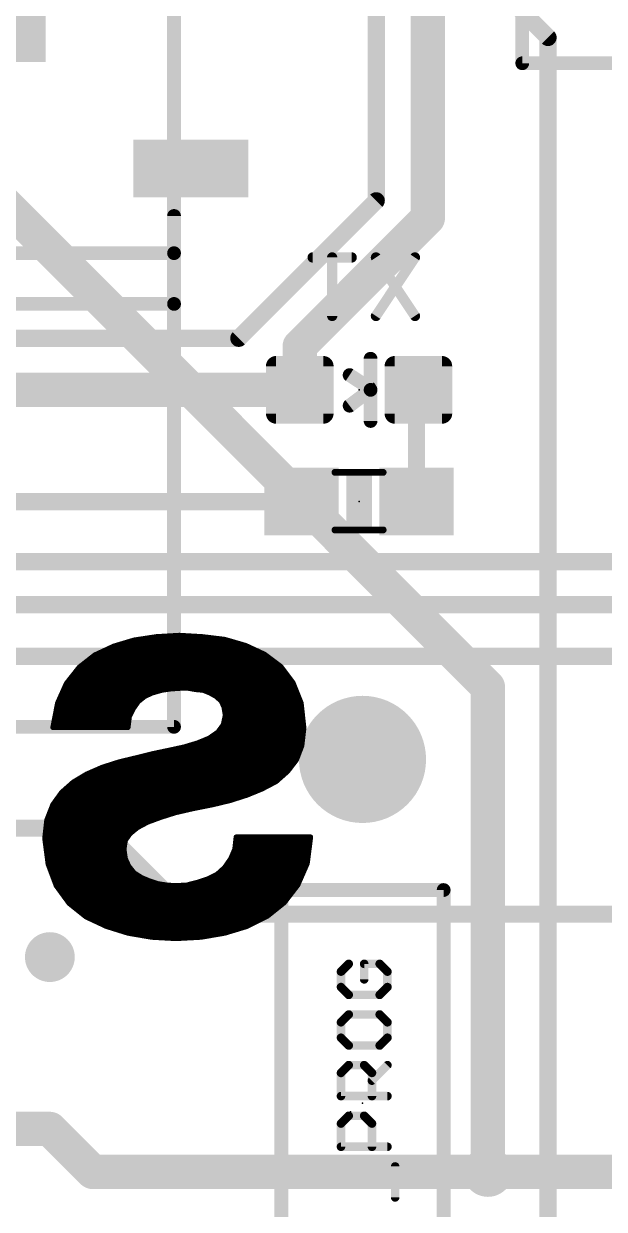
# Model space of a CAD drawing. Extents: x -12 to 110, y -16 to 66.
# Drawn here: x 63.37 to 71.95, y 9.48 to 27 of the extents above; entities that cross this region are included whole.
import ezdxf

# ---------------------------------------------------------------- set-up
doc = ezdxf.new("R2010")
doc.units = 0
for name, color, linetype in [('1', 12, 'CONTINUOUS'), ('16', 132, 'CONTINUOUS'), ('17', 110, 'CONTINUOUS'), ('18', 110, 'CONTINUOUS'), ('21', 41, 'CONTINUOUS'), ('22', 40, 'CONTINUOUS'), ('23', 53, 'CONTINUOUS'), ('24', 53, 'CONTINUOUS'), ('51', 53, 'CONTINUOUS')]:
    doc.layers.add(name, color=color, linetype=linetype)

# ---------------------------------------------------------------- blocks, each defined once
blk = doc.blocks.new('RECT160000X160000R30')
at = {"const_width": 0.15}
blk.add_lwpolyline([(0.425, -0.35), (0.425, 0.35, 0.4142), (0.35, 0.425), (-0.35, 0.425, 0.4142), (-0.425, 0.35), (-0.425, -0.35, 0.4142), (-0.35, -0.425), (0.35, -0.425, 0.4142)], format="xyb", close=True, dxfattribs=at)
blk.add_solid([(-0.3754, -0.3754), (0.3754, -0.3754), (-0.3754, 0.3754), (0.3754, 0.3754)])
blk = doc.blocks.new('ROUNDP')
at = {"const_width": 0.5}
blk.add_lwpolyline([(0, -0.25, 1), (0, 0.25, 1), (0, -0.25)], format="xyb", dxfattribs=at)
blk = doc.blocks.new('RECT')
blk.add_solid([(-0.5, -0.5), (0.5, -0.5), (-0.5, 0.5), (0.5, 0.5)])
blk = doc.blocks.new('ROUNDV')
at = {"const_width": 0.5}
blk.add_lwpolyline([(0, -0.25, 1), (0, 0.25, 1), (0, -0.25)], format="xyb", dxfattribs=at)

msp = doc.modelspace()

# ---------------------------------------------------------------- linework, layer by layer
at = {"layer": '1'}
for points, const_width in [([(68.58, 43.22), (68.58, 24.384)], 0.254), ([(69.342, 32.4745), (69.342, 24.1276)], 0.508), ([(68.58, 24.384), (66.548, 22.352)], 0.254), ([(69.342, 24.1276), (67.449, 22.2346)], 0.508), ([(66.548, 22.352), (60.7511, 22.352)], 0.254), ([(67.449, 22.2346), (67.449, 21.59)], 0.508), ([(67.449, 21.59), (61.38, 21.59)], 0.508), ([(69.203, 21.59), (69.176, 21.59)], 0.508), ([(69.176, 21.59), (69.176, 19.939)], 0.254), ([(67.476, 19.939), (59.69, 19.939)], 0.254), ([(74.422, 19.05), (61.2067, 19.05)], 0.254), ([(61.4307, 18.415), (74.93, 18.415)], 0.254), ([(75.438, 17.653), (61.6249, 17.653)], 0.254), ([(64.516, 15.113), (61.849, 15.113)], 0.254), ([(65.786, 13.843), (64.516, 15.113)], 0.254), ([(74.041, 13.843), (65.786, 13.843)], 0.254), ([(63.754, 10.668), (61.2786, 10.668)], 0.508), ([(64.389, 10.033), (63.754, 10.668)], 0.508), ([(70.231, 10.033), (64.389, 10.033)], 0.508), ([(72.39, 10.033), (70.231, 10.033)], 0.508)]:
    msp.add_lwpolyline(points, dxfattribs=dict(at, const_width=const_width))
for points, const_width in [([(68.5165, 24.384, 1), (68.6435, 24.384)], 0.127), ([(68.6249, 24.3391, 1), (68.5351, 24.4289)], 0.127), ([(69.4318, 24.0378, 1), (69.2522, 24.2174)], 0.254), ([(69.215, 24.1276, 1), (69.469, 24.1276)], 0.254), ([(66.5031, 22.3969, 1), (66.5929, 22.3071)], 0.127), ([(66.548, 22.2885, 1), (66.548, 22.4155)], 0.127), ([(67.576, 22.2346, 1), (67.322, 22.2346)], 0.254), ([(67.3592, 22.3244, 1), (67.5388, 22.1448)], 0.254), ([(67.449, 21.463, 1), (67.449, 21.717)], 0.254), ([(69.176, 21.717, 1), (69.176, 21.463)], 0.254), ([(69.203, 21.463, 1), (69.203, 21.717)], 0.254), ([(67.322, 21.59, 1), (67.576, 21.59)], 0.254), ([(69.2395, 21.59, 1), (69.1125, 21.59)], 0.127), ([(67.476, 19.8755, 1), (67.476, 20.0025)], 0.127), ([(69.1125, 19.939, 1), (69.2395, 19.939)], 0.127), ([(64.5609, 15.1579, 1), (64.4711, 15.0681)], 0.127), ([(64.516, 15.0495, 1), (64.516, 15.1765)], 0.127), ([(65.786, 13.9065, 1), (65.786, 13.7795)], 0.127), ([(65.7411, 13.7981, 1), (65.8309, 13.8879)], 0.127), ([(63.8438, 10.7578, 1), (63.6642, 10.5782)], 0.254), ([(63.754, 10.541, 1), (63.754, 10.795)], 0.254), ([(64.389, 10.16, 1), (64.389, 9.906)], 0.254), ([(64.2992, 9.9432, 1), (64.4788, 10.1228)], 0.254), ([(70.231, 10.16, 1), (70.231, 9.906)], 0.254), ([(70.231, 9.906, 1), (70.231, 10.16)], 0.254)]:
    msp.add_lwpolyline(points, format="xyb", dxfattribs=dict(at, const_width=const_width))
at = {"layer": '16'}
for points, const_width in [([(70.358, 27.559), (71.12, 26.797)], 0.254), ([(71.12, 26.797), (71.12, 5.8774)], 0.254), ([(61.976, 25.4536), (70.231, 17.1986)], 0.508), ([(70.231, 17.1986), (70.231, 10.033)], 0.508)]:
    msp.add_lwpolyline(points, dxfattribs=dict(at, const_width=const_width))
for points, const_width in [([(71.1835, 26.797, 1), (71.0565, 26.797)], 0.127), ([(71.0751, 26.7521, 1), (71.1649, 26.8419)], 0.127), ([(70.358, 17.1986, 1), (70.104, 17.1986)], 0.254), ([(70.1412, 17.1088, 1), (70.3208, 17.2884)], 0.254), ([(70.104, 10.033, 1), (70.358, 10.033)], 0.254)]:
    msp.add_lwpolyline(points, format="xyb", dxfattribs=dict(at, const_width=const_width))
at = {"layer": '21'}
for points, const_width in [([(65.59, 23.61), (65.59, 24.16)], 0.2032), ([(63.09, 23.61), (65.59, 23.61)], 0.2032), ([(65.59, 23.61), (65.59, 22.86)], 0.2032), ([(67.6402, 23.5465), (68.2164, 23.5465)], 0.1524), ([(67.9283, 22.6822), (67.9283, 23.5465)], 0.1524), ([(68.5757, 23.5465), (69.1519, 22.6822)], 0.1524), ([(69.1519, 23.5465), (68.5757, 22.6822)], 0.1524), ([(41.09, 22.86), (65.59, 22.86)], 0.2032), ([(68.496, 22.05), (68.496, 21.59)], 0.2032), ([(68.4806, 21.6154), (68.186, 21.8084)], 0.2032), ([(68.496, 21.59), (68.186, 21.3562)], 0.2032), ([(68.496, 21.13), (68.496, 21.59)], 0.2032), ([(67.1768, 14.199), (69.5768, 14.199)], 0.2032), ([(67.1768, 7.899), (67.1768, 14.199)], 0.2032), ([(69.5768, 14.199), (69.5768, 7.899)], 0.2032), ([(68.1731, 13.1077), (68.0587, 12.9933)], 0.127), ([(68.6307, 13.1077), (68.4019, 13.1077)], 0.127), ([(68.4019, 13.1077), (68.4019, 12.8789)], 0.127), ([(68.7451, 12.9933), (68.6307, 13.1077)], 0.127), ([(68.0587, 12.9933), (68.0587, 12.7645)], 0.127), ([(68.7451, 12.7645), (68.7451, 12.9933)], 0.127), ([(68.0587, 12.7645), (68.1731, 12.6501)], 0.127), ([(68.6307, 12.6501), (68.7451, 12.7645)], 0.127), ([(68.1731, 12.6501), (68.6307, 12.6501)], 0.127), ([(68.1731, 12.3593), (68.0587, 12.2449)], 0.127), ([(68.0587, 12.2449), (68.0587, 12.0161)], 0.127), ([(68.6307, 12.3593), (68.1731, 12.3593)], 0.127), ([(68.7451, 12.2449), (68.6307, 12.3593)], 0.127), ([(68.7451, 12.0161), (68.7451, 12.2449)], 0.127), ([(68.0587, 12.0161), (68.1731, 11.9017)], 0.127), ([(68.1731, 11.9017), (68.6307, 11.9017)], 0.127), ([(68.6307, 11.9017), (68.7451, 12.0161)], 0.127), ([(68.0587, 11.4964), (68.1731, 11.6108)], 0.127), ([(68.1731, 11.6108), (68.4019, 11.6108)], 0.127), ([(68.4019, 11.6108), (68.5163, 11.4964)], 0.127), ([(68.5163, 11.382), (68.7451, 11.6108)], 0.127), ([(68.0587, 11.1533), (68.0587, 11.4964)], 0.127), ([(68.5163, 11.4964), (68.5163, 11.1533)], 0.127), ([(68.7451, 11.1533), (68.0587, 11.1533)], 0.127), ([(68.0587, 10.748), (68.1731, 10.8624)], 0.127), ([(68.1731, 10.8624), (68.4019, 10.8624)], 0.127), ([(68.4019, 10.8624), (68.5163, 10.748)], 0.127), ([(68.0587, 10.4048), (68.0587, 10.748)], 0.127), ([(68.5163, 10.748), (68.5163, 10.4048)], 0.127), ([(68.7451, 10.4048), (68.0587, 10.4048)], 0.127), ([(68.8595, 9.6564), (68.8595, 10.114)], 0.127)]:
    msp.add_lwpolyline(points, dxfattribs=dict(at, const_width=const_width))
for points, const_width in [([(65.6408, 24.16, 1), (65.5392, 24.16)], 0.1016), ([(65.6408, 23.61, 1), (65.5392, 23.61)], 0.1016), ([(65.5392, 23.61, 1), (65.6408, 23.61)], 0.1016), ([(65.59, 23.5592, 1), (65.59, 23.6608)], 0.1016), ([(67.6402, 23.5846, 1), (67.6402, 23.5084)], 0.0762), ([(67.9664, 23.5465, 1), (67.8902, 23.5465)], 0.0762), ([(68.2164, 23.5084, 1), (68.2164, 23.5846)], 0.0762), ([(68.6074, 23.5677, 1), (68.544, 23.5254)], 0.0762), ([(69.1836, 23.5254, 1), (69.1202, 23.5677)], 0.0762), ([(65.59, 22.8092, 1), (65.59, 22.9108)], 0.1016), ([(65.5392, 22.86, 1), (65.6408, 22.86)], 0.1016), ([(67.8902, 22.6822, 1), (67.9664, 22.6822)], 0.0762), ([(68.544, 22.7033, 1), (68.6074, 22.6611)], 0.0762), ([(69.1202, 22.6611, 1), (69.1836, 22.7033)], 0.0762), ([(68.5468, 22.05, 1), (68.4452, 22.05)], 0.1016), ([(68.2138, 21.8509, 1), (68.1582, 21.7659)], 0.1016), ([(68.5468, 21.59, 1), (68.4452, 21.59)], 0.1016), ([(68.4452, 21.59, 1), (68.5468, 21.59)], 0.1016), ([(68.4528, 21.5729, 1), (68.5084, 21.6579)], 0.1016), ([(68.5266, 21.5494, 1), (68.4654, 21.6306)], 0.1016), ([(68.1554, 21.3968, 1), (68.2166, 21.3156)], 0.1016), ([(68.4452, 21.13, 1), (68.5468, 21.13)], 0.1016), ([(67.1768, 14.2498, 1), (67.1768, 14.1482)], 0.1016), ([(67.2276, 14.199, 1), (67.126, 14.199)], 0.1016), ([(69.6276, 14.199, 1), (69.526, 14.199)], 0.1016), ([(69.5768, 14.1482, 1), (69.5768, 14.2498)], 0.1016), ([(68.1956, 13.0852, 1), (68.1507, 13.1301)], 0.0635), ([(68.4337, 13.1077, 1), (68.3702, 13.1077)], 0.0635), ([(68.4019, 13.1394, 1), (68.4019, 13.0759)], 0.0635), ([(68.6532, 13.1301, 1), (68.6083, 13.0852)], 0.0635), ([(68.6307, 13.0759, 1), (68.6307, 13.1394)], 0.0635), ([(68.0905, 12.9933, 1), (68.027, 12.9933)], 0.0635), ([(68.0363, 13.0157, 1), (68.0812, 12.9708)], 0.0635), ([(68.7769, 12.9933, 1), (68.7134, 12.9933)], 0.0635), ([(68.7226, 12.9708, 1), (68.7676, 13.0157)], 0.0635), ([(68.027, 12.7645, 1), (68.0905, 12.7645)], 0.0635), ([(68.0812, 12.7869, 1), (68.0363, 12.742)], 0.0635), ([(68.3702, 12.8789, 1), (68.4337, 12.8789)], 0.0635), ([(68.7134, 12.7645, 1), (68.7769, 12.7645)], 0.0635), ([(68.7676, 12.742, 1), (68.7226, 12.7869)], 0.0635), ([(68.1731, 12.6818, 1), (68.1731, 12.6183)], 0.0635), ([(68.1507, 12.6276, 1), (68.1956, 12.6725)], 0.0635), ([(68.6083, 12.6725, 1), (68.6532, 12.6276)], 0.0635), ([(68.6307, 12.6183, 1), (68.6307, 12.6818)], 0.0635), ([(68.0905, 12.2449, 1), (68.027, 12.2449)], 0.0635), ([(68.0363, 12.2673, 1), (68.0812, 12.2224)], 0.0635), ([(68.1731, 12.391, 1), (68.1731, 12.3275)], 0.0635), ([(68.1956, 12.3368, 1), (68.1507, 12.3817)], 0.0635), ([(68.6532, 12.3817, 1), (68.6083, 12.3368)], 0.0635), ([(68.6307, 12.3275, 1), (68.6307, 12.391)], 0.0635), ([(68.7769, 12.2449, 1), (68.7134, 12.2449)], 0.0635), ([(68.7226, 12.2224, 1), (68.7676, 12.2673)], 0.0635), ([(68.027, 12.0161, 1), (68.0905, 12.0161)], 0.0635), ([(68.0812, 12.0385, 1), (68.0363, 11.9936)], 0.0635), ([(68.1731, 11.9334, 1), (68.1731, 11.8699)], 0.0635), ([(68.1507, 11.8792, 1), (68.1956, 11.9241)], 0.0635), ([(68.6083, 11.9241, 1), (68.6532, 11.8792)], 0.0635), ([(68.6307, 11.8699, 1), (68.6307, 11.9334)], 0.0635), ([(68.7134, 12.0161, 1), (68.7769, 12.0161)], 0.0635), ([(68.7676, 11.9936, 1), (68.7226, 12.0385)], 0.0635), ([(68.1731, 11.6426, 1), (68.1731, 11.5791)], 0.0635), ([(68.1956, 11.5884, 1), (68.1507, 11.6333)], 0.0635), ([(68.4244, 11.6333, 1), (68.3795, 11.5884)], 0.0635), ([(68.4019, 11.5791, 1), (68.4019, 11.6426)], 0.0635), ([(68.7676, 11.5884, 1), (68.7226, 11.6333)], 0.0635), ([(68.0905, 11.4964, 1), (68.027, 11.4964)], 0.0635), ([(68.0363, 11.5189, 1), (68.0812, 11.474)], 0.0635), ([(68.5481, 11.4964, 1), (68.4846, 11.4964)], 0.0635), ([(68.4939, 11.4045, 1), (68.5388, 11.3596)], 0.0635), ([(68.4939, 11.474, 1), (68.5388, 11.5189)], 0.0635), ([(68.0587, 11.185, 1), (68.0587, 11.1215)], 0.0635), ([(68.7451, 11.1215, 1), (68.7451, 11.185)], 0.0635), ([(68.027, 11.1533, 1), (68.0905, 11.1533)], 0.0635), ([(68.4846, 11.1533, 1), (68.5481, 11.1533)], 0.0635), ([(68.1731, 10.8942, 1), (68.1731, 10.8307)], 0.0635), ([(68.1956, 10.84, 1), (68.1507, 10.8849)], 0.0635), ([(68.4244, 10.8849, 1), (68.3795, 10.84)], 0.0635), ([(68.4019, 10.8307, 1), (68.4019, 10.8942)], 0.0635), ([(68.0905, 10.748, 1), (68.027, 10.748)], 0.0635), ([(68.0363, 10.7705, 1), (68.0812, 10.7256)], 0.0635), ([(68.5481, 10.748, 1), (68.4846, 10.748)], 0.0635), ([(68.4939, 10.7256, 1), (68.5388, 10.7705)], 0.0635), ([(68.0587, 10.4366, 1), (68.0587, 10.3731)], 0.0635), ([(68.027, 10.4048, 1), (68.0905, 10.4048)], 0.0635), ([(68.4846, 10.4048, 1), (68.5481, 10.4048)], 0.0635), ([(68.7451, 10.3731, 1), (68.7451, 10.4366)], 0.0635), ([(68.8912, 10.114, 1), (68.8277, 10.114)], 0.0635), ([(68.8277, 9.6564, 1), (68.8912, 9.6564)], 0.0635)]:
    msp.add_lwpolyline(points, format="xyb", dxfattribs=dict(at, const_width=const_width))
at = {"layer": '22'}
for points, const_width in [([(70.739, 26.416), (70.739, 36.068)], 0.2032), ([(74.295, 26.416), (70.739, 26.416)], 0.2032), ([(64.999, 17.892), (64.699, 17.802)], 0.0762), ([(65.329, 17.942), (64.999, 17.892)], 0.0762), ([(65.098, 17.907), (66.2978, 17.907)], 0.0762), ([(65.669, 17.962), (65.329, 17.942)], 0.0762), ([(66.009, 17.942), (65.669, 17.962)], 0.0762), ([(66.339, 17.902), (66.009, 17.942)], 0.0762), ([(66.649, 17.812), (66.339, 17.902)], 0.0762), ([(64.419, 17.672), (64.189, 17.492)], 0.0762), ([(64.699, 17.802), (64.419, 17.672)], 0.0762), ([(64.4328, 17.6784), (66.9338, 17.6784)], 0.0762), ([(64.5969, 17.7546), (66.7726, 17.7546)], 0.0762), ([(64.795, 17.8308), (66.5842, 17.8308)], 0.0762), ([(66.929, 17.682), (66.649, 17.812)], 0.0762), ([(67.169, 17.502), (66.929, 17.682)], 0.0762), ([(64.189, 17.492), (63.999, 17.252)], 0.0762), ([(64.2324, 17.526), (67.137, 17.526)], 0.0762), ([(64.3298, 17.6022), (67.0354, 17.6022)], 0.0762), ([(67.349, 17.262), (67.169, 17.502)], 0.0762), ([(64.0953, 17.3736), (67.2653, 17.3736)], 0.0762), ([(64.1556, 17.4498), (67.2082, 17.4498)], 0.0762), ([(63.999, 17.252), (63.869, 16.962)], 0.0762), ([(63.951, 17.145), (65.3845, 17.145)], 0.0762), ([(63.9852, 17.2212), (67.3653, 17.2212)], 0.0762), ([(64.0349, 17.2974), (67.3225, 17.2974)], 0.0762), ([(65.269, 17.112), (65.409, 17.152)], 0.0762), ([(65.409, 17.152), (65.549, 17.172)], 0.0762), ([(65.549, 17.172), (65.699, 17.182)], 0.0762), ([(65.699, 17.182), (65.799, 17.182)], 0.0762), ([(65.799, 17.182), (65.909, 17.162)], 0.0762), ([(65.909, 17.162), (66.019, 17.152)], 0.0762), ([(66.019, 17.152), (66.119, 17.112)], 0.0762), ([(66.0365, 17.145), (67.3958, 17.145)], 0.0762), ([(67.469, 16.962), (67.349, 17.262)], 0.0762), ([(63.869, 16.962), (63.799, 16.602)], 0.0762), ([(63.8827, 16.9926), (65.0722, 16.9926)], 0.0762), ([(63.9169, 17.0688), (65.174, 17.0688)], 0.0762), ([(64.989, 16.882), (65.059, 16.982)], 0.0762), ([(65.059, 16.982), (65.159, 17.062)], 0.0762), ([(65.159, 17.062), (65.269, 17.112)], 0.0762), ([(66.119, 17.112), (66.209, 17.062)], 0.0762), ([(66.1968, 17.0688), (67.4263, 17.0688)], 0.0762), ([(66.209, 17.062), (66.289, 16.992)], 0.0762), ([(66.2883, 16.9926), (67.4568, 16.9926)], 0.0762), ([(66.289, 16.992), (66.329, 16.902)], 0.0762), ([(67.509, 16.592), (67.469, 16.962)], 0.0762), ([(63.8453, 16.8402), (64.9681, 16.8402)], 0.0762), ([(63.8601, 16.9164), (65.0131, 16.9164)], 0.0762), ([(64.929, 16.762), (64.989, 16.882)], 0.0762), ([(66.349, 16.782), (66.319, 16.642)], 0.0762), ([(66.3226, 16.9164), (67.4739, 16.9164)], 0.0762), ([(66.329, 16.902), (66.349, 16.782)], 0.0762), ([(66.3393, 16.8402), (67.4822, 16.8402)], 0.0762), ([(63.8009, 16.6116), (64.9102, 16.6116)], 0.0762), ([(63.8157, 16.6878), (64.9197, 16.6878)], 0.0762), ([(63.8305, 16.764), (64.93, 16.764)], 0.0762), ([(64.909, 16.602), (64.929, 16.762)], 0.0762), ([(66.319, 16.642), (66.239, 16.532)], 0.0762), ([(66.2969, 16.6116), (67.5069, 16.6116)], 0.0762), ([(66.3288, 16.6878), (67.4986, 16.6878)], 0.0762), ([(66.3451, 16.764), (67.4904, 16.764)], 0.0762), ([(63.799, 16.602), (64.909, 16.602)], 0.0762), ([(66.109, 16.442), (65.939, 16.372)], 0.0762), ([(66.239, 16.532), (66.109, 16.442)], 0.0762), ([(66.1338, 16.4592), (67.4937, 16.4592)], 0.0762), ([(66.2415, 16.5354), (67.5025, 16.5354)], 0.0762), ([(67.479, 16.332), (67.509, 16.592)], 0.0762), ([(65.509, 16.262), (65.269, 16.212)], 0.0762), ([(65.739, 16.312), (65.509, 16.262)], 0.0762), ([(65.7151, 16.3068), (67.4694, 16.3068)], 0.0762), ([(65.939, 16.372), (65.739, 16.312)], 0.0762), ([(65.9657, 16.383), (67.4849, 16.383)], 0.0762), ([(67.399, 16.122), (67.479, 16.332)], 0.0762), ([(64.779, 16.092), (64.529, 16.012)], 0.0762), ([(65.029, 16.152), (64.779, 16.092)], 0.0762), ([(65.269, 16.212), (65.029, 16.152)], 0.0762), ([(65.0386, 16.1544), (67.4113, 16.1544)], 0.0762), ([(65.3583, 16.2306), (67.4404, 16.2306)], 0.0762), ([(67.269, 15.952), (67.399, 16.122)], 0.0762), ([(64.299, 15.912), (64.099, 15.792)], 0.0762), ([(64.529, 16.012), (64.299, 15.912)], 0.0762), ([(64.3307, 15.9258), (67.2393, 15.9258)], 0.0762), ([(64.506, 16.002), (67.3072, 16.002)], 0.0762), ([(64.7359, 16.0782), (67.3655, 16.0782)], 0.0762), ([(67.099, 15.802), (67.269, 15.952)], 0.0762), ([(64.099, 15.792), (63.929, 15.642)], 0.0762), ([(64.0779, 15.7734), (67.0444, 15.7734)], 0.0762), ([(64.195, 15.8496), (67.1529, 15.8496)], 0.0762), ([(66.889, 15.692), (67.099, 15.802)], 0.0762), ([(63.929, 15.642), (63.799, 15.462)], 0.0762), ([(63.9138, 15.621), (66.7154, 15.621)], 0.0762), ([(63.9916, 15.6972), (66.8989, 15.6972)], 0.0762), ([(66.419, 15.522), (66.669, 15.602)], 0.0762), ([(66.669, 15.602), (66.889, 15.692)], 0.0762), ([(63.799, 15.462), (63.709, 15.232)], 0.0762), ([(63.7718, 15.3924), (65.8274, 15.3924)], 0.0762), ([(63.8038, 15.4686), (66.1965, 15.4686)], 0.0762), ([(63.8588, 15.5448), (66.4903, 15.5448)], 0.0762), ([(65.609, 15.342), (65.869, 15.402)], 0.0762), ([(65.869, 15.402), (66.169, 15.462)], 0.0762), ([(66.169, 15.462), (66.419, 15.522)], 0.0762), ([(63.709, 15.232), (63.679, 14.962)], 0.0762), ([(63.7121, 15.24), (65.3021, 15.24)], 0.0762), ([(63.742, 15.3162), (65.5279, 15.3162)], 0.0762), ([(65.199, 15.202), (65.389, 15.272)], 0.0762), ([(65.389, 15.272), (65.609, 15.342)], 0.0762), ([(63.693, 15.0876), (65.007, 15.0876)], 0.0762), ([(63.7014, 15.1638), (65.1274, 15.1638)], 0.0762), ([(64.869, 14.932), (64.939, 15.032)], 0.0762), ([(64.939, 15.032), (65.049, 15.122)], 0.0762), ([(65.049, 15.122), (65.199, 15.202)], 0.0762), ([(63.679, 14.962), (63.729, 14.582)], 0.0762), ([(63.6825, 14.9352), (64.8712, 14.9352)], 0.0762), ([(63.6845, 15.0114), (64.9246, 15.0114)], 0.0762), ([(63.6926, 14.859), (64.8578, 14.859)], 0.0762), ([(64.849, 14.802), (64.869, 14.932)], 0.0762), ([(66.509, 14.982), (66.489, 14.802)], 0.0762), ([(66.4953, 14.859), (67.5932, 14.859)], 0.0762), ([(66.5038, 14.9352), (67.603, 14.9352)], 0.0762), ([(66.639, 14.982), (66.509, 14.982)], 0.0762), ([(67.609, 14.982), (66.639, 14.982)], 0.0762), ([(67.559, 14.592), (67.609, 14.982)], 0.0762), ([(63.7026, 14.7828), (64.8517, 14.7828)], 0.0762), ([(63.7126, 14.7066), (64.8626, 14.7066)], 0.0762), ([(64.869, 14.662), (64.849, 14.802)], 0.0762), ([(66.489, 14.802), (66.429, 14.662)], 0.0762), ([(66.4481, 14.7066), (67.5737, 14.7066)], 0.0762), ([(66.4808, 14.7828), (67.5835, 14.7828)], 0.0762), ([(63.7226, 14.6304), (64.8834, 14.6304)], 0.0762), ([(63.729, 14.582), (63.849, 14.262)], 0.0762), ([(63.7394, 14.5542), (64.918, 14.5542)], 0.0762), ([(64.919, 14.552), (64.869, 14.662)], 0.0762), ([(64.999, 14.452), (64.919, 14.552)], 0.0762), ([(66.339, 14.532), (66.229, 14.432)], 0.0762), ([(66.429, 14.662), (66.339, 14.532)], 0.0762), ([(66.3544, 14.5542), (67.5425, 14.5542)], 0.0762), ([(66.4071, 14.6304), (67.5639, 14.6304)], 0.0762), ([(67.419, 14.272), (67.559, 14.592)], 0.0762), ([(63.768, 14.478), (64.9782, 14.478)], 0.0762), ([(63.7966, 14.4018), (65.0779, 14.4018)], 0.0762), ([(65.109, 14.382), (64.999, 14.452)], 0.0762), ([(65.229, 14.332), (65.109, 14.382)], 0.0762), ([(65.349, 14.292), (65.229, 14.332)], 0.0762), ([(66.089, 14.362), (65.939, 14.312)], 0.0762), ([(66.229, 14.432), (66.089, 14.362)], 0.0762), ([(66.1686, 14.4018), (67.4758, 14.4018)], 0.0762), ([(66.2796, 14.478), (67.5091, 14.478)], 0.0762), ([(63.8252, 14.3256), (65.2482, 14.3256)], 0.0762), ([(63.849, 14.262), (64.039, 14.002)], 0.0762), ([(63.8582, 14.2494), (67.4016, 14.2494)], 0.0762), ([(63.9139, 14.1732), (67.343, 14.1732)], 0.0762), ([(65.479, 14.272), (65.349, 14.292)], 0.0762), ([(65.609, 14.262), (65.479, 14.272)], 0.0762), ([(65.779, 14.272), (65.609, 14.262)], 0.0762), ([(65.939, 14.312), (65.779, 14.272)], 0.0762), ([(65.9798, 14.3256), (67.4425, 14.3256)], 0.0762), ([(67.219, 14.012), (67.419, 14.272)], 0.0762), ([(63.9696, 14.097), (67.2844, 14.097)], 0.0762), ([(64.0253, 14.0208), (67.2258, 14.0208)], 0.0762), ([(64.039, 14.002), (64.289, 13.802)], 0.0762), ([(66.969, 13.812), (67.219, 14.012)], 0.0762), ([(64.1108, 13.9446), (67.1347, 13.9446)], 0.0762), ([(64.206, 13.8684), (67.0395, 13.8684)], 0.0762), ([(66.669, 13.662), (66.969, 13.812)], 0.0762), ([(64.289, 13.802), (64.589, 13.662)], 0.0762), ([(64.31, 13.7922), (66.9294, 13.7922)], 0.0762), ([(64.4733, 13.716), (66.777, 13.716)], 0.0762), ([(64.589, 13.662), (64.909, 13.562)], 0.0762), ([(64.66, 13.6398), (66.5957, 13.6398)], 0.0762), ([(66.339, 13.562), (66.669, 13.662)], 0.0762), ([(64.9039, 13.5636), (66.3443, 13.5636)], 0.0762), ([(64.909, 13.562), (65.259, 13.502)], 0.0762), ([(65.259, 13.502), (65.619, 13.482)], 0.0762), ([(65.5218, 13.4874), (65.7189, 13.4874)], 0.0762), ([(65.619, 13.482), (65.989, 13.502)], 0.0762), ([(65.989, 13.502), (66.339, 13.562)], 0.0762)]:
    msp.add_lwpolyline(points, dxfattribs=dict(at, const_width=const_width))
for points, const_width in [([(70.739, 26.4668, 1), (70.739, 26.3652)], 0.1016), ([(70.6882, 26.416, 1), (70.7898, 26.416)], 0.1016), ([(64.9961, 17.9108, 1), (65.0019, 17.8732)], 0.0381), ([(65.0045, 17.8738, 1), (64.9935, 17.9102)], 0.0381), ([(65.098, 17.9261, 1), (65.098, 17.888)], 0.0381), ([(65.3279, 17.961, 1), (65.3301, 17.923)], 0.0381), ([(65.3319, 17.9232, 1), (65.3261, 17.9608)], 0.0381), ([(65.6701, 17.981, 1), (65.6679, 17.943)], 0.0381), ([(65.6701, 17.943, 1), (65.6679, 17.981)], 0.0381), ([(66.0113, 17.9609, 1), (66.0067, 17.9231)], 0.0381), ([(66.0079, 17.923, 1), (66.0101, 17.961)], 0.0381), ([(66.2978, 17.888, 1), (66.2978, 17.9261)], 0.0381), ([(66.3443, 17.9203, 1), (66.3337, 17.8837)], 0.0381), ([(66.3367, 17.8831, 1), (66.3413, 17.9209)], 0.0381), ([(64.411, 17.6893, 1), (64.427, 17.6547)], 0.0381), ([(64.4307, 17.657, 1), (64.4073, 17.687)], 0.0381), ([(64.4328, 17.6974, 1), (64.4328, 17.6593)], 0.0381), ([(64.5969, 17.7736, 1), (64.5969, 17.7355)], 0.0381), ([(64.6935, 17.8202, 1), (64.7045, 17.7838)], 0.0381), ([(64.707, 17.7847, 1), (64.691, 17.8193)], 0.0381), ([(64.795, 17.8498, 1), (64.795, 17.8117)], 0.0381), ([(66.5842, 17.8117, 1), (66.5842, 17.8498)], 0.0381), ([(66.657, 17.8293, 1), (66.641, 17.7947)], 0.0381), ([(66.6437, 17.7937, 1), (66.6543, 17.8303)], 0.0381), ([(66.7726, 17.7355, 1), (66.7726, 17.7736)], 0.0381), ([(66.9404, 17.6972, 1), (66.9176, 17.6668)], 0.0381), ([(66.921, 17.6647, 1), (66.937, 17.6993)], 0.0381), ([(66.9338, 17.6593, 1), (66.9338, 17.6974)], 0.0381), ([(64.1773, 17.507, 1), (64.2007, 17.477)], 0.0381), ([(64.2039, 17.4802, 1), (64.1741, 17.5038)], 0.0381), ([(64.2324, 17.545, 1), (64.2324, 17.5069)], 0.0381), ([(64.3298, 17.6212, 1), (64.3298, 17.5831)], 0.0381), ([(67.0354, 17.5831, 1), (67.0354, 17.6212)], 0.0381), ([(67.137, 17.5069, 1), (67.137, 17.545)], 0.0381), ([(67.1842, 17.5134, 1), (67.1538, 17.4906)], 0.0381), ([(67.1576, 17.4868, 1), (67.1804, 17.5172)], 0.0381), ([(64.0953, 17.3926, 1), (64.0953, 17.3545)], 0.0381), ([(64.1556, 17.4688, 1), (64.1556, 17.4307)], 0.0381), ([(67.2082, 17.4307, 1), (67.2082, 17.4688)], 0.0381), ([(67.2653, 17.3545, 1), (67.2653, 17.3926)], 0.0381), ([(63.951, 17.164, 1), (63.951, 17.1259)], 0.0381), ([(63.9852, 17.2402, 1), (63.9852, 17.2021)], 0.0381), ([(63.9841, 17.2638, 1), (64.0139, 17.2402)], 0.0381), ([(64.0164, 17.2442, 1), (63.9816, 17.2598)], 0.0381), ([(64.0349, 17.3164, 1), (64.0349, 17.2783)], 0.0381), ([(65.3845, 17.1259, 1), (65.3845, 17.164)], 0.0381), ([(65.4063, 17.1709, 1), (65.4117, 17.1331)], 0.0381), ([(65.4142, 17.1337, 1), (65.4038, 17.1703)], 0.0381), ([(65.5477, 17.191, 1), (65.5503, 17.153)], 0.0381), ([(65.5517, 17.1531, 1), (65.5463, 17.1909)], 0.0381), ([(65.699, 17.2011, 1), (65.699, 17.163)], 0.0381), ([(65.7003, 17.163, 1), (65.6977, 17.201)], 0.0381), ([(65.8024, 17.2007, 1), (65.7956, 17.1633)], 0.0381), ([(65.799, 17.163, 1), (65.799, 17.2011)], 0.0381), ([(65.9107, 17.181, 1), (65.9073, 17.143)], 0.0381), ([(65.9056, 17.1433, 1), (65.9124, 17.1807)], 0.0381), ([(66.0261, 17.1697, 1), (66.0119, 17.1343)], 0.0381), ([(66.0173, 17.133, 1), (66.0207, 17.171)], 0.0381), ([(66.0365, 17.164, 1), (66.0365, 17.1259)], 0.0381), ([(67.3225, 17.2783, 1), (67.3225, 17.3164)], 0.0381), ([(67.3667, 17.2691, 1), (67.3313, 17.2549)], 0.0381), ([(67.3338, 17.2506, 1), (67.3642, 17.2734)], 0.0381), ([(67.3653, 17.2021, 1), (67.3653, 17.2402)], 0.0381), ([(67.3958, 17.1259, 1), (67.3958, 17.164)], 0.0381), ([(63.8877, 16.9584, 1), (63.8503, 16.9656)], 0.0381), ([(63.8827, 17.0116, 1), (63.8827, 16.9735)], 0.0381), ([(63.9169, 17.0878, 1), (63.9169, 17.0497)], 0.0381), ([(65.0471, 16.9969, 1), (65.0709, 16.9671)], 0.0381), ([(65.0746, 16.9711, 1), (65.0434, 16.9929)], 0.0381), ([(65.0722, 16.9735, 1), (65.0722, 17.0116)], 0.0381), ([(65.1511, 17.0793, 1), (65.1669, 17.0447)], 0.0381), ([(65.1709, 17.0471, 1), (65.1471, 17.0769)], 0.0381), ([(65.174, 17.0497, 1), (65.174, 17.0878)], 0.0381), ([(65.2638, 17.1303, 1), (65.2742, 17.0937)], 0.0381), ([(65.2769, 17.0947, 1), (65.2611, 17.1293)], 0.0381), ([(66.1283, 17.1287, 1), (66.1097, 17.0953)], 0.0381), ([(66.1119, 17.0943, 1), (66.1261, 17.1297)], 0.0381), ([(66.1968, 17.0878, 1), (66.1968, 17.0497)], 0.0381), ([(66.2215, 17.0763, 1), (66.1965, 17.0477)], 0.0381), ([(66.1997, 17.0453, 1), (66.2183, 17.0787)], 0.0381), ([(66.2883, 17.0116, 1), (66.2883, 16.9735)], 0.0381), ([(66.3064, 16.9997, 1), (66.2716, 16.9843)], 0.0381), ([(66.2765, 16.9777, 1), (66.3015, 17.0063)], 0.0381), ([(67.4263, 17.0497, 1), (67.4263, 17.0878)], 0.0381), ([(67.4879, 16.964, 1), (67.4501, 16.96)], 0.0381), ([(67.4568, 16.9735, 1), (67.4568, 17.0116)], 0.0381), ([(63.8453, 16.8592, 1), (63.8453, 16.8211)], 0.0381), ([(63.8601, 16.9354, 1), (63.8601, 16.8973)], 0.0381), ([(63.8516, 16.9698, 1), (63.8864, 16.9542)], 0.0381), ([(64.9681, 16.8211, 1), (64.9681, 16.8592)], 0.0381), ([(64.9734, 16.8929, 1), (65.0046, 16.8711)], 0.0381), ([(65.006, 16.8735, 1), (64.972, 16.8905)], 0.0381), ([(65.0131, 16.8973, 1), (65.0131, 16.9354)], 0.0381), ([(66.3226, 16.9354, 1), (66.3226, 16.8973)], 0.0381), ([(66.3478, 16.9051, 1), (66.3102, 16.8989)], 0.0381), ([(66.3116, 16.8943, 1), (66.3464, 16.9097)], 0.0381), ([(66.3393, 16.8592, 1), (66.3393, 16.8211)], 0.0381), ([(66.3676, 16.778, 1), (66.3304, 16.786)], 0.0381), ([(67.4513, 16.9549, 1), (67.4867, 16.9691)], 0.0381), ([(67.4739, 16.8973, 1), (67.4739, 16.9354)], 0.0381), ([(67.4822, 16.8211, 1), (67.4822, 16.8592)], 0.0381), ([(63.8009, 16.6306, 1), (63.8009, 16.5925)], 0.0381), ([(63.8157, 16.7068, 1), (63.8157, 16.6687)], 0.0381), ([(63.8305, 16.783, 1), (63.8305, 16.7449)], 0.0381), ([(64.912, 16.7705, 1), (64.946, 16.7535)], 0.0381), ([(64.9479, 16.7596, 1), (64.9101, 16.7644)], 0.0381), ([(64.9102, 16.5925, 1), (64.9102, 16.6306)], 0.0381), ([(64.9197, 16.6687, 1), (64.9197, 16.7068)], 0.0381), ([(64.93, 16.7449, 1), (64.93, 16.783)], 0.0381), ([(66.2969, 16.6306, 1), (66.2969, 16.5925)], 0.0381), ([(66.3004, 16.646, 1), (66.3376, 16.638)], 0.0381), ([(66.3344, 16.6308, 1), (66.3036, 16.6532)], 0.0381), ([(66.3288, 16.7068, 1), (66.3288, 16.6687)], 0.0381), ([(66.3451, 16.783, 1), (66.3451, 16.7449)], 0.0381), ([(66.3302, 16.7789, 1), (66.3678, 16.7851)], 0.0381), ([(67.4904, 16.7449, 1), (67.4904, 16.783)], 0.0381), ([(67.4986, 16.6687, 1), (67.4986, 16.7068)], 0.0381), ([(67.5069, 16.5925, 1), (67.5069, 16.6306)], 0.0381), ([(63.799, 16.6211, 1), (63.799, 16.583)], 0.0381), ([(63.7803, 16.6056, 1), (63.8177, 16.5984)], 0.0381), ([(64.8901, 16.6044, 1), (64.9279, 16.5996)], 0.0381), ([(64.909, 16.583, 1), (64.909, 16.6211)], 0.0381), ([(66.0982, 16.4577, 1), (66.1198, 16.4263)], 0.0381), ([(66.1163, 16.4244, 1), (66.1017, 16.4596)], 0.0381), ([(66.1338, 16.4782, 1), (66.1338, 16.4401)], 0.0381), ([(66.2236, 16.5432, 1), (66.2544, 16.5208)], 0.0381), ([(66.2415, 16.5544, 1), (66.2415, 16.5163)], 0.0381), ([(66.2498, 16.5163, 1), (66.2282, 16.5477)], 0.0381), ([(67.5279, 16.5898, 1), (67.4901, 16.5942)], 0.0381), ([(67.4901, 16.59, 1), (67.5279, 16.594)], 0.0381), ([(67.4937, 16.4401, 1), (67.4937, 16.4782)], 0.0381), ([(67.5025, 16.5163, 1), (67.5025, 16.5544)], 0.0381), ([(65.505, 16.2806, 1), (65.513, 16.2434)], 0.0381), ([(65.5129, 16.2434, 1), (65.5051, 16.2806)], 0.0381), ([(65.7151, 16.3258, 1), (65.7151, 16.2877)], 0.0381), ([(65.7335, 16.3302, 1), (65.7445, 16.2938)], 0.0381), ([(65.743, 16.2934, 1), (65.735, 16.3306)], 0.0381), ([(65.9317, 16.3896, 1), (65.9463, 16.3544)], 0.0381), ([(65.9445, 16.3538, 1), (65.9335, 16.3902)], 0.0381), ([(65.9657, 16.402, 1), (65.9657, 16.3639)], 0.0381), ([(67.4601, 16.3342, 1), (67.4979, 16.3298)], 0.0381), ([(67.4968, 16.3252, 1), (67.4612, 16.3388)], 0.0381), ([(67.4694, 16.2877, 1), (67.4694, 16.3258)], 0.0381), ([(67.4849, 16.3639, 1), (67.4849, 16.402)], 0.0381), ([(64.7746, 16.1105, 1), (64.7834, 16.0735)], 0.0381), ([(64.7848, 16.0739, 1), (64.7732, 16.1101)], 0.0381), ([(65.0244, 16.1705, 1), (65.0336, 16.1335)], 0.0381), ([(65.0386, 16.1735, 1), (65.0386, 16.1354)], 0.0381), ([(65.0334, 16.1335, 1), (65.0246, 16.1705)], 0.0381), ([(65.2651, 16.2306, 1), (65.2729, 16.1934)], 0.0381), ([(65.2736, 16.1935, 1), (65.2644, 16.2305)], 0.0381), ([(65.3583, 16.2496, 1), (65.3583, 16.2115)], 0.0381), ([(67.3812, 16.1288, 1), (67.4168, 16.1152)], 0.0381), ([(67.4141, 16.1104, 1), (67.3839, 16.1336)], 0.0381), ([(67.4113, 16.1354, 1), (67.4113, 16.1735)], 0.0381), ([(67.4404, 16.2115, 1), (67.4404, 16.2496)], 0.0381), ([(64.2914, 15.9295, 1), (64.3066, 15.8945)], 0.0381), ([(64.3088, 15.8957, 1), (64.2892, 15.9283)], 0.0381), ([(64.3307, 15.9449, 1), (64.3307, 15.9068)], 0.0381), ([(64.506, 16.0211, 1), (64.506, 15.983)], 0.0381), ([(64.5232, 16.0301, 1), (64.5348, 15.9939)], 0.0381), ([(64.5366, 15.9945, 1), (64.5214, 16.0295)], 0.0381), ([(64.7359, 16.0973, 1), (64.7359, 16.0592)], 0.0381), ([(67.2393, 15.9068, 1), (67.2393, 15.9449)], 0.0381), ([(67.2539, 15.9636, 1), (67.2841, 15.9404)], 0.0381), ([(67.2816, 15.9377, 1), (67.2564, 15.9663)], 0.0381), ([(67.3072, 15.983, 1), (67.3072, 16.0211)], 0.0381), ([(67.3655, 16.0592, 1), (67.3655, 16.0973)], 0.0381), ([(64.0779, 15.7925, 1), (64.0779, 15.7544)], 0.0381), ([(64.0892, 15.8083, 1), (64.1088, 15.7757)], 0.0381), ([(64.1116, 15.7777, 1), (64.0864, 15.8063)], 0.0381), ([(64.195, 15.8687, 1), (64.195, 15.8306)], 0.0381), ([(67.0444, 15.7544, 1), (67.0444, 15.7925)], 0.0381), ([(67.0864, 15.8163, 1), (67.1116, 15.7877)], 0.0381), ([(67.1078, 15.7851, 1), (67.0902, 15.8189)], 0.0381), ([(67.1529, 15.8306, 1), (67.1529, 15.8687)], 0.0381), ([(63.9138, 15.6401, 1), (63.9138, 15.602)], 0.0381), ([(63.9164, 15.6563, 1), (63.9416, 15.6277)], 0.0381), ([(63.9444, 15.6308, 1), (63.9136, 15.6532)], 0.0381), ([(63.9916, 15.7163, 1), (63.9916, 15.6782)], 0.0381), ([(66.6618, 15.6196, 1), (66.6762, 15.5844)], 0.0381), ([(66.6748, 15.5839, 1), (66.6632, 15.6201)], 0.0381), ([(66.7154, 15.602, 1), (66.7154, 15.6401)], 0.0381), ([(66.8802, 15.7089, 1), (66.8978, 15.6751)], 0.0381), ([(66.8962, 15.6744, 1), (66.8818, 15.7096)], 0.0381), ([(66.8989, 15.6782, 1), (66.8989, 15.7163)], 0.0381), ([(63.7718, 15.4115, 1), (63.7718, 15.3734)], 0.0381), ([(63.7836, 15.4732, 1), (63.8144, 15.4508)], 0.0381), ([(63.8167, 15.4551, 1), (63.7813, 15.4689)], 0.0381), ([(63.8038, 15.4877, 1), (63.8038, 15.4496)], 0.0381), ([(63.8588, 15.5639, 1), (63.8588, 15.5258)], 0.0381), ([(65.8274, 15.3734, 1), (65.8274, 15.4115)], 0.0381), ([(65.8653, 15.4207, 1), (65.8727, 15.3833)], 0.0381), ([(65.8733, 15.3834, 1), (65.8647, 15.4206)], 0.0381), ([(66.1646, 15.4805, 1), (66.1734, 15.4435)], 0.0381), ([(66.1727, 15.4433, 1), (66.1653, 15.4807)], 0.0381), ([(66.1965, 15.4496, 1), (66.1965, 15.4877)], 0.0381), ([(66.4132, 15.5401, 1), (66.4248, 15.5039)], 0.0381), ([(66.4234, 15.5035, 1), (66.4146, 15.5405)], 0.0381), ([(66.4903, 15.5258, 1), (66.4903, 15.5639)], 0.0381), ([(63.6913, 15.2389, 1), (63.7267, 15.2251)], 0.0381), ([(63.7279, 15.2299, 1), (63.6901, 15.2341)], 0.0381), ([(63.7121, 15.2591, 1), (63.7121, 15.221)], 0.0381), ([(63.742, 15.3353, 1), (63.742, 15.2972)], 0.0381), ([(65.3021, 15.221, 1), (65.3021, 15.2591)], 0.0381), ([(65.3832, 15.2902, 1), (65.3948, 15.2538)], 0.0381), ([(65.3956, 15.2541, 1), (65.3824, 15.2899)], 0.0381), ([(65.5279, 15.2972, 1), (65.5279, 15.3353)], 0.0381), ([(65.6047, 15.3606, 1), (65.6133, 15.3234)], 0.0381), ([(65.6148, 15.3238, 1), (65.6032, 15.3602)], 0.0381), ([(63.693, 15.1067, 1), (63.693, 15.0686)], 0.0381), ([(63.7014, 15.1829, 1), (63.7014, 15.1448)], 0.0381), ([(64.9546, 15.0211, 1), (64.9234, 15.0429)], 0.0381), ([(65.007, 15.0686, 1), (65.007, 15.1067)], 0.0381), ([(65.04, 15.1388, 1), (65.058, 15.1052)], 0.0381), ([(65.0611, 15.1073, 1), (65.0369, 15.1367)], 0.0381), ([(65.1274, 15.1448, 1), (65.1274, 15.1829)], 0.0381), ([(65.1924, 15.2199, 1), (65.2056, 15.1841)], 0.0381), ([(65.208, 15.1852, 1), (65.19, 15.2188)], 0.0381), ([(63.6979, 14.9645, 1), (63.6601, 14.9595)], 0.0381), ([(63.6601, 14.9641, 1), (63.6979, 14.9599)], 0.0381), ([(63.6825, 14.9543, 1), (63.6825, 14.9162)], 0.0381), ([(63.6845, 15.0305, 1), (63.6845, 14.9924)], 0.0381), ([(63.6926, 14.878, 1), (63.6926, 14.8399)], 0.0381), ([(64.8534, 14.9429, 1), (64.8846, 14.9211)], 0.0381), ([(64.8878, 14.9291, 1), (64.8502, 14.9349)], 0.0381), ([(64.8578, 14.8399, 1), (64.8578, 14.878)], 0.0381), ([(64.8712, 14.9162, 1), (64.8712, 14.9543)], 0.0381), ([(64.9269, 15.0467, 1), (64.9511, 15.0173)], 0.0381), ([(64.9246, 14.9924, 1), (64.9246, 15.0305)], 0.0381), ([(66.4953, 14.878, 1), (66.4953, 14.8399)], 0.0381), ([(66.5038, 14.9543, 1), (66.5038, 14.9162)], 0.0381), ([(66.509, 15.0011, 1), (66.509, 14.963)], 0.0381), ([(66.5279, 14.9799, 1), (66.4901, 14.9841)], 0.0381), ([(66.639, 15.0011, 1), (66.639, 14.963)], 0.0381), ([(66.639, 14.963, 1), (66.639, 15.0011)], 0.0381), ([(67.6279, 14.9796, 1), (67.5901, 14.9844)], 0.0381), ([(67.5932, 14.8399, 1), (67.5932, 14.878)], 0.0381), ([(67.603, 14.9162, 1), (67.603, 14.9543)], 0.0381), ([(67.609, 14.963, 1), (67.609, 15.0011)], 0.0381), ([(63.7026, 14.8018, 1), (63.7026, 14.7637)], 0.0381), ([(63.7126, 14.7256, 1), (63.7126, 14.6875)], 0.0381), ([(64.8679, 14.8047, 1), (64.8301, 14.7993)], 0.0381), ([(64.8302, 14.8049, 1), (64.8678, 14.7991)], 0.0381), ([(64.8517, 14.7637, 1), (64.8517, 14.8018)], 0.0381), ([(64.8626, 14.6875, 1), (64.8626, 14.7256)], 0.0381), ([(66.4481, 14.7256, 1), (66.4481, 14.6875)], 0.0381), ([(66.4808, 14.8018, 1), (66.4808, 14.7637)], 0.0381), ([(66.4701, 14.8041, 1), (66.5079, 14.7999)], 0.0381), ([(66.5065, 14.7945, 1), (66.4715, 14.8095)], 0.0381), ([(67.5737, 14.6875, 1), (67.5737, 14.7256)], 0.0381), ([(67.5835, 14.7637, 1), (67.5835, 14.8018)], 0.0381), ([(63.7226, 14.6494, 1), (63.7226, 14.6113)], 0.0381), ([(63.7468, 14.5887, 1), (63.7112, 14.5753)], 0.0381), ([(63.7101, 14.5795, 1), (63.7479, 14.5845)], 0.0381), ([(63.7394, 14.5733, 1), (63.7394, 14.5352)], 0.0381), ([(64.8863, 14.6699, 1), (64.8517, 14.6541)], 0.0381), ([(64.8501, 14.6593, 1), (64.8879, 14.6647)], 0.0381), ([(64.8834, 14.6113, 1), (64.8834, 14.6494)], 0.0381), ([(64.9339, 14.5639, 1), (64.9041, 14.5401)], 0.0381), ([(64.9017, 14.5441, 1), (64.9363, 14.5599)], 0.0381), ([(64.918, 14.5352, 1), (64.918, 14.5733)], 0.0381), ([(66.3233, 14.5428, 1), (66.3547, 14.5212)], 0.0381), ([(66.3518, 14.5179, 1), (66.3262, 14.5461)], 0.0381), ([(66.3544, 14.5733, 1), (66.3544, 14.5352)], 0.0381), ([(66.4071, 14.6494, 1), (66.4071, 14.6113)], 0.0381), ([(66.4115, 14.6695, 1), (66.4465, 14.6545)], 0.0381), ([(66.4447, 14.6512, 1), (66.4133, 14.6728)], 0.0381), ([(67.5401, 14.5944, 1), (67.5779, 14.5896)], 0.0381), ([(67.5765, 14.5844, 1), (67.5415, 14.5996)], 0.0381), ([(67.5425, 14.5352, 1), (67.5425, 14.5733)], 0.0381), ([(67.5639, 14.6113, 1), (67.5639, 14.6494)], 0.0381), ([(63.768, 14.4971, 1), (63.768, 14.459)], 0.0381), ([(63.7966, 14.4209, 1), (63.7966, 14.3828)], 0.0381), ([(64.9782, 14.459, 1), (64.9782, 14.4971)], 0.0381), ([(65.0092, 14.4681, 1), (64.9888, 14.4359)], 0.0381), ([(64.9841, 14.4401, 1), (65.0139, 14.4639)], 0.0381), ([(65.0779, 14.3828, 1), (65.0779, 14.4209)], 0.0381), ([(65.1163, 14.3996, 1), (65.1017, 14.3644)], 0.0381), ([(65.0988, 14.3659, 1), (65.1192, 14.3981)], 0.0381), ([(65.235, 14.3501, 1), (65.223, 14.3139)], 0.0381), ([(65.2217, 14.3144, 1), (65.2363, 14.3496)], 0.0381), ([(66.0805, 14.379, 1), (66.0975, 14.345)], 0.0381), ([(66.095, 14.3439, 1), (66.083, 14.3801)], 0.0381), ([(66.1686, 14.4209, 1), (66.1686, 14.3828)], 0.0381), ([(66.2162, 14.4461, 1), (66.2418, 14.4179)], 0.0381), ([(66.2375, 14.415, 1), (66.2205, 14.449)], 0.0381), ([(66.2796, 14.4971, 1), (66.2796, 14.459)], 0.0381), ([(67.4758, 14.3828, 1), (67.4758, 14.4209)], 0.0381), ([(67.5091, 14.459, 1), (67.5091, 14.4971)], 0.0381), ([(63.8252, 14.3447, 1), (63.8252, 14.3066)], 0.0381), ([(63.8644, 14.2732, 1), (63.8336, 14.2508)], 0.0381), ([(63.8312, 14.2553, 1), (63.8668, 14.2687)], 0.0381), ([(63.8582, 14.2685, 1), (63.8582, 14.2304)], 0.0381), ([(63.9139, 14.1923, 1), (63.9139, 14.1542)], 0.0381), ([(65.2482, 14.3066, 1), (65.2482, 14.3447)], 0.0381), ([(65.3519, 14.3108, 1), (65.3461, 14.2732)], 0.0381), ([(65.343, 14.2739, 1), (65.355, 14.3101)], 0.0381), ([(65.4805, 14.291, 1), (65.4775, 14.253)], 0.0381), ([(65.4761, 14.2532, 1), (65.4819, 14.2908)], 0.0381), ([(65.6079, 14.281, 1), (65.6101, 14.243)], 0.0381), ([(65.6075, 14.243, 1), (65.6105, 14.281)], 0.0381), ([(65.7744, 14.2905, 1), (65.7836, 14.2535)], 0.0381), ([(65.7801, 14.253, 1), (65.7779, 14.291)], 0.0381), ([(65.933, 14.3301, 1), (65.945, 14.2939)], 0.0381), ([(65.9436, 14.2935, 1), (65.9344, 14.3305)], 0.0381), ([(65.9798, 14.3447, 1), (65.9798, 14.3066)], 0.0381), ([(67.343, 14.1542, 1), (67.343, 14.1923)], 0.0381), ([(67.4015, 14.2796, 1), (67.4365, 14.2644)], 0.0381), ([(67.4016, 14.2304, 1), (67.4016, 14.2685)], 0.0381), ([(67.4341, 14.2604, 1), (67.4039, 14.2836)], 0.0381), ([(67.4425, 14.3066, 1), (67.4425, 14.3447)], 0.0381), ([(63.9696, 14.1161, 1), (63.9696, 14.078)], 0.0381), ([(64.0253, 14.0399, 1), (64.0253, 14.0018)], 0.0381), ([(64.0509, 14.0169, 1), (64.0271, 13.9871)], 0.0381), ([(64.0236, 13.9908, 1), (64.0544, 14.0132)], 0.0381), ([(67.2039, 14.0236, 1), (67.2341, 14.0004)], 0.0381), ([(67.2309, 13.9971, 1), (67.2071, 14.0269)], 0.0381), ([(67.2258, 14.0018, 1), (67.2258, 14.0399)], 0.0381), ([(67.2844, 14.078, 1), (67.2844, 14.1161)], 0.0381), ([(64.1108, 13.9637, 1), (64.1108, 13.9256)], 0.0381), ([(64.206, 13.8875, 1), (64.206, 13.8494)], 0.0381), ([(66.9571, 13.8269, 1), (66.9809, 13.7971)], 0.0381), ([(66.9775, 13.795, 1), (66.9605, 13.829)], 0.0381), ([(67.0395, 13.8494, 1), (67.0395, 13.8875)], 0.0381), ([(67.1347, 13.9256, 1), (67.1347, 13.9637)], 0.0381), ([(64.2971, 13.8193, 1), (64.2809, 13.7847)], 0.0381), ([(64.2771, 13.7871, 1), (64.3009, 13.8169)], 0.0381), ([(64.31, 13.8113, 1), (64.31, 13.7732)], 0.0381), ([(64.4733, 13.7351, 1), (64.4733, 13.697)], 0.0381), ([(64.5947, 13.6802, 1), (64.5833, 13.6438)], 0.0381), ([(64.5809, 13.6447, 1), (64.5971, 13.6793)], 0.0381), ([(64.66, 13.6589, 1), (64.66, 13.6208)], 0.0381), ([(66.5957, 13.6208, 1), (66.5957, 13.6589)], 0.0381), ([(66.6605, 13.679, 1), (66.6775, 13.645)], 0.0381), ([(66.6745, 13.6438, 1), (66.6635, 13.6802)], 0.0381), ([(66.777, 13.697, 1), (66.777, 13.7351)], 0.0381), ([(66.9294, 13.7732, 1), (66.9294, 13.8113)], 0.0381), ([(64.9039, 13.5827, 1), (64.9039, 13.5446)], 0.0381), ([(64.9122, 13.5808, 1), (64.9058, 13.5432)], 0.0381), ([(64.9033, 13.5438, 1), (64.9147, 13.5802)], 0.0381), ([(65.2601, 13.521, 1), (65.2579, 13.483)], 0.0381), ([(65.2558, 13.4832, 1), (65.2622, 13.5208)], 0.0381), ([(65.5218, 13.5065, 1), (65.5218, 13.4684)], 0.0381), ([(65.618, 13.501, 1), (65.62, 13.463)], 0.0381), ([(65.6179, 13.463, 1), (65.6201, 13.501)], 0.0381), ([(65.7189, 13.4684, 1), (65.7189, 13.5065)], 0.0381), ([(65.9858, 13.5208, 1), (65.9922, 13.4832)], 0.0381), ([(65.99, 13.483, 1), (65.988, 13.521)], 0.0381), ([(66.3335, 13.5802, 1), (66.3445, 13.5438)], 0.0381), ([(66.3422, 13.5432, 1), (66.3358, 13.5808)], 0.0381), ([(66.3443, 13.5446, 1), (66.3443, 13.5827)], 0.0381)]:
    msp.add_lwpolyline(points, format="xyb", dxfattribs=dict(at, const_width=const_width))
at = {"layer": '23'}
for p in [(68.326, 21.59), (68.326, 19.939), (68.3768, 11.049)]:
    msp.add_point(p, dxfattribs=at)
at = {"layer": '24'}
msp.add_point((68.199, 10.922), dxfattribs=at)
at = {"layer": '51'}
for points, const_width in [([(65.59, 44.11), (65.59, 23.61)], 0.2032), ([(63.09, 23.61), (65.59, 23.61)], 0.2032), ([(65.59, 22.86), (65.59, 16.61)], 0.2032), ([(67.97, 20.371), (68.682, 20.371)], 0.1016), ([(67.97, 19.52), (68.682, 19.52)], 0.1016), ([(41.09, 16.61), (65.59, 16.61)], 0.2032)]:
    msp.add_lwpolyline(points, dxfattribs=dict(at, const_width=const_width))
for points, const_width in [([(65.5392, 23.61, 1), (65.6408, 23.61)], 0.1016), ([(65.59, 23.5592, 1), (65.59, 23.6608)], 0.1016), ([(65.6408, 22.86, 1), (65.5392, 22.86)], 0.1016), ([(67.97, 20.3964, 1), (67.97, 20.3456)], 0.0508), ([(68.682, 20.3456, 1), (68.682, 20.3964)], 0.0508), ([(67.97, 19.5454, 1), (67.97, 19.4946)], 0.0508), ([(68.682, 19.4946, 1), (68.682, 19.5454)], 0.0508), ([(65.5392, 16.61, 1), (65.6408, 16.61)], 0.1016), ([(65.59, 16.5592, 1), (65.59, 16.6608)], 0.1016)]:
    msp.add_lwpolyline(points, format="xyb", dxfattribs=dict(at, const_width=const_width))

# ---------------------------------------------------------------- block references
at = {"layer": '1', "xscale": 0.85, "yscale": 1.7, "rotation": 90}
for p in [(62.84, 26.86), (65.84, 24.86)]:
    msp.add_blockref('RECT', p, dxfattribs=at)
at = {"layer": '1', "rotation": 270}
for p in [(67.449, 21.59), (69.203, 21.59)]:
    msp.add_blockref('RECT160000X160000R30', p, dxfattribs=at)
at = {"layer": '1', "xscale": 1.1}
for p in [(67.476, 19.939), (69.176, 19.939)]:
    msp.add_blockref('RECT', p, dxfattribs=at)
at = {"layer": '17', "xscale": 1.8796, "yscale": 1.8796, "rotation": 270}
msp.add_blockref('ROUNDP', (68.3768, 16.129), dxfattribs=at)
msp.add_blockref('ROUNDP', (68.3768, 16.129), dxfattribs=at)
at = {"layer": '18', "xscale": 0.7366, "yscale": 0.7366}
for p in [(63.754, 13.208), (63.754, 13.208), (70.231, 10.033), (70.231, 10.033)]:
    msp.add_blockref('ROUNDV', p, dxfattribs=at)
at = {"layer": '21', "xscale": 0.381, "yscale": 0.762}
msp.add_blockref('RECT', (68.326, 19.939), dxfattribs=at)
at = {"layer": '51', "xscale": 0.5001, "yscale": 0.95}
for p in [(67.7379, 19.9441), (68.9063, 19.9441)]:
    msp.add_blockref('RECT', p, dxfattribs=at)

doc.saveas('drawing.dxf')
